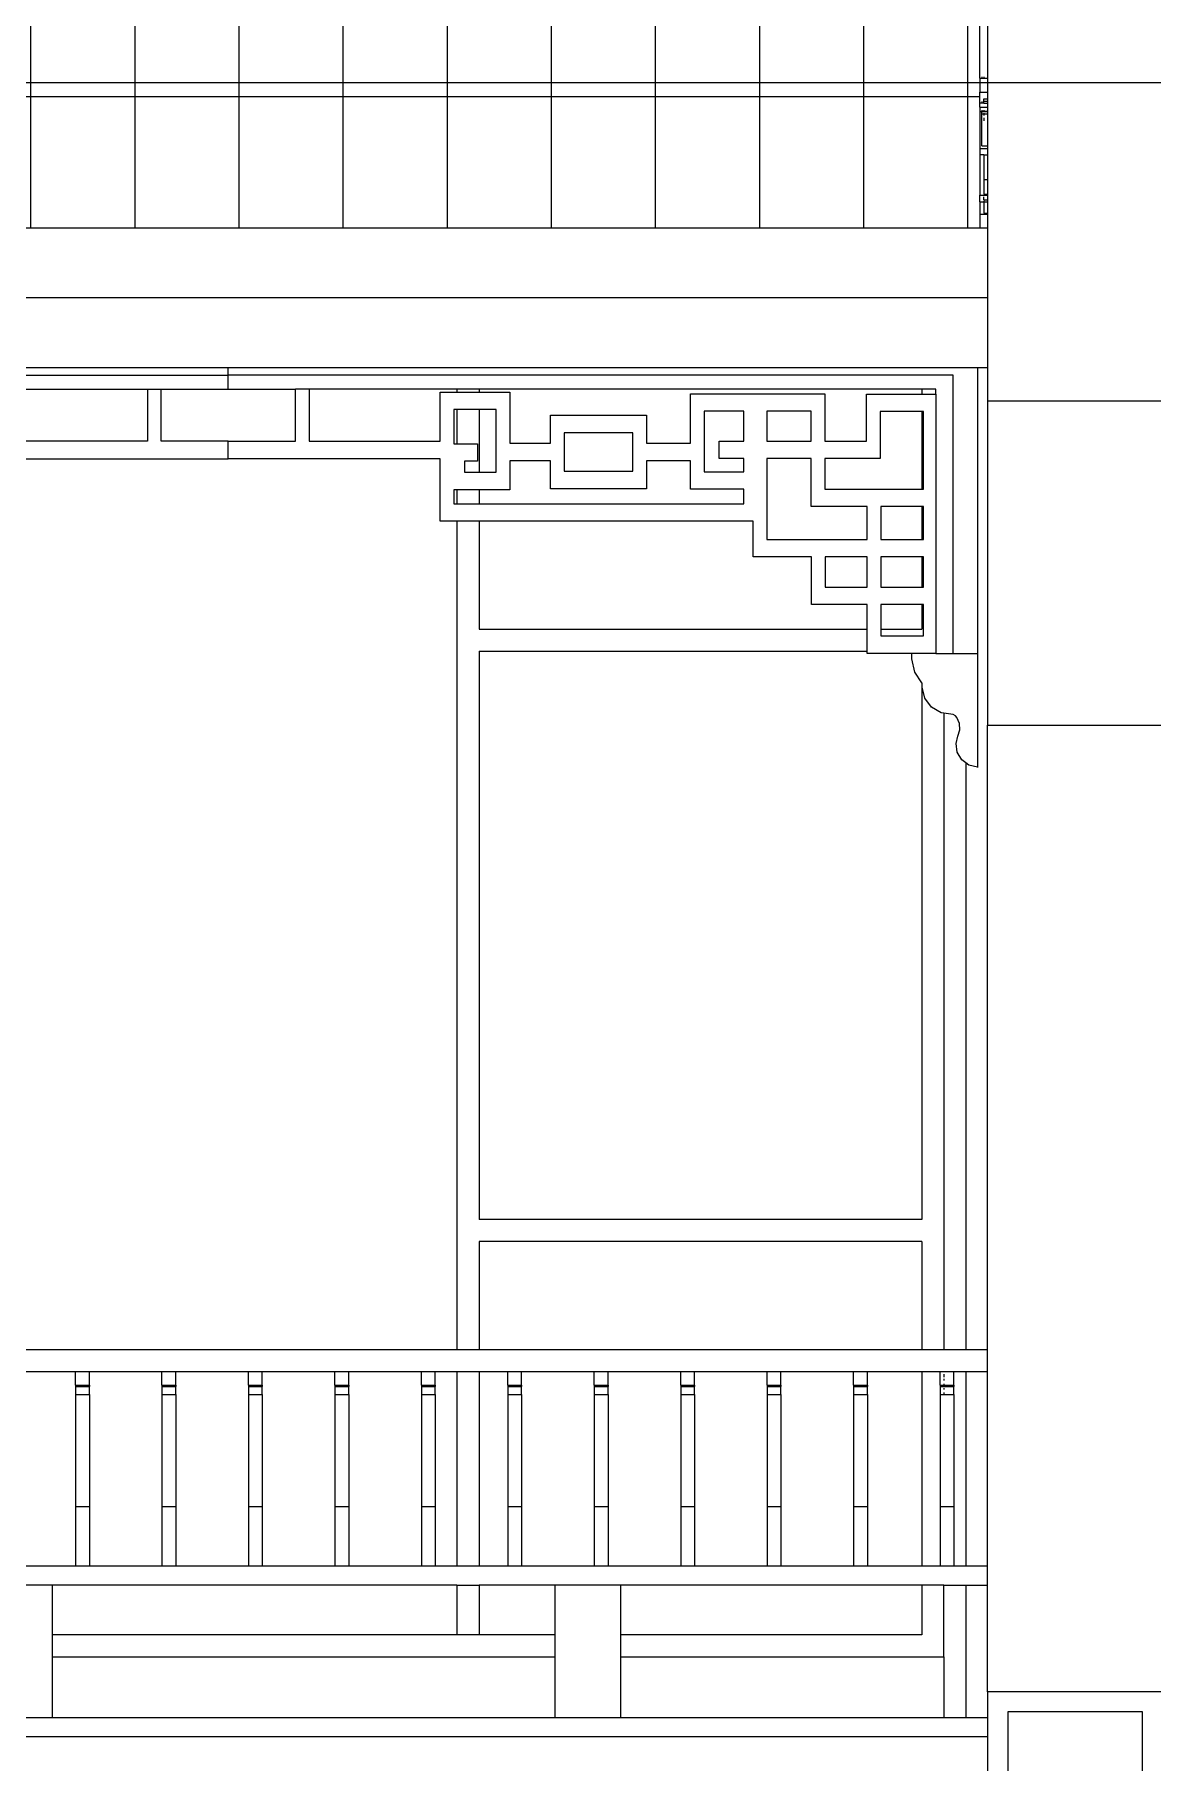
# Model space of a CAD drawing. Extents: x -24961 to 905641, y -154323 to 635957.
# Drawn here: x 403448 to 406005, y -115513 to -111562 of the extents above; entities that cross this region are included whole.
import ezdxf

# ---------------------------------------------------------------- set-up
doc = ezdxf.new("R2010")
doc.units = 0
doc.header["$LTSCALE"] = 1000
doc.header["$MEASUREMENT"] = 0
for name, color, linetype in [('DOTE', 1, 'Continuous'), ('WALL', 9, 'Continuous'), ('窗', 154, 'Continuous')]:
    doc.layers.add(name, color=color, linetype=linetype)

msp = doc.modelspace()

# ---------------------------------------------------------------- hatches: boundary and pattern name
at = {"layer": 'WALL'}
h = msp.add_hatch(dxfattribs=at)
h.set_pattern_fill('ANSI31', color=251, scale=150, angle=45)
h.set_pattern_definition([(90, (255564.15, 453306.1), (-238.125, 4e-14), [])])
h.paths.add_polyline_path([(405628.2, -102780.8), (405628.2, -102691.8), (405628.2, -102642.8), (405628.2, -102579.1), (405628.2, -102504.8), (405628.2, -102424.5), (405628.2, -102337.4), (405628.2, -102284.9), (405578.2, -102284.9), (405321.7, -102284.9), (405171.7, -102284.9), (404915.2, -102284.9), (404765.2, -102284.9), (404508.7, -102284.9), (404358.7, -102284.9), (404102.2, -102284.9), (403952.2, -102284.9), (403695.6, -102284.9), (403545.6, -102284.9), (403289.1, -102284.9), (403139.1, -102284.9), (402882.6, -102284.9), (402732.6, -102284.9), (402476.1, -102284.9), (402326.1, -102284.9), (402069.5, -102284.9), (401919.5, -102284.9), (401663, -102284.9), (401513, -102284.9), (401256.5, -102284.9), (401106.5, -102284.9), (400850, -102284.9), (400700, -102284.9), (400443.5, -102284.9), (400293.5, -102284.9), (400036.9, -102284.9), (399886.9, -102284.9), (399630.4, -102284.9), (399480.4, -102284.9), (399223.9, -102284.9), (399073.9, -102284.9), (398817.4, -102284.9), (398667.4, -102284.9), (398410.8, -102284.9), (398260.8, -102284.9), (398004.3, -102284.9), (397854.3, -102284.9), (397597.8, -102284.9), (397447.8, -102284.9), (397191.3, -102284.9), (397041.3, -102284.9), (396784.8, -102284.9), (396634.8, -102284.9), (396378.2, -102284.9), (396228.2, -102284.9), (396228.2, -102693.3), (396228.2, -102762.4), (396228.2, -102793.4), (396228.2, -102849.4), (396228.2, -102924.8), (396228.2, -103011.9), (396228.2, -103092.2), (396228.2, -103166.5), (396228.2, -103230.2), (396228.2, -103279.3), (396228.2, -103368.2), (396228.2, -103571.9), (405628.2, -103571.9)])
h.paths.add_polyline_path([(431128.2, -102780.8), (431128.2, -102691.8), (431128.2, -102642.8), (431128.2, -102579.1), (431128.2, -102504.8), (431128.2, -102424.5), (431128.2, -102337.4), (431128.2, -102284.5), (430978.2, -102284.5), (430629.2, -102284.5), (430479.2, -102284.5), (430130.2, -102284.5), (429980.2, -102284.5), (429631.2, -102284.5), (429481.2, -102284.5), (429132.2, -102284.5), (428982.2, -102284.5), (428633.2, -102284.5), (428483.2, -102284.5), (428134.2, -102284.5), (427984.2, -102284.5), (427635.2, -102284.5), (427485.2, -102284.5), (427136.2, -102284.5), (426986.2, -102284.5), (426637.2, -102284.5), (426487.2, -102284.5), (426138.2, -102284.5), (425988.2, -102284.5), (425639.2, -102284.5), (425489.2, -102284.5), (425140.2, -102284.5), (424990.2, -102284.5), (424641.2, -102284.5), (424491.2, -102284.5), (424142.2, -102284.5), (423992.2, -102284.5), (423643.2, -102284.5), (423493.2, -102284.5), (423144.2, -102284.5), (422994.2, -102284.5), (422645.2, -102284.5), (422495.2, -102284.5), (422146.2, -102284.5), (421996.2, -102284.5), (421647.2, -102284.5), (421497.2, -102284.5), (421148.2, -102284.5), (420998.2, -102284.5), (420649.2, -102284.5), (420499.2, -102284.5), (420150.2, -102284.5), (420000.2, -102284.5), (419651.2, -102284.5), (419501.2, -102284.5), (419152.2, -102284.5), (419002.2, -102284.5), (418653.2, -102284.5), (418503.2, -102284.5), (418154.2, -102284.5), (418004.2, -102284.5), (417655.2, -102284.5), (417505.2, -102284.5), (417156.2, -102284.5), (417006.2, -102284.5), (416657.2, -102284.5), (416507.2, -102284.5), (416158.2, -102284.5), (416008.2, -102284.5), (415659.2, -102284.5), (415509.2, -102284.5), (415160.2, -102284.5), (415010.2, -102284.5), (414661.2, -102284.5), (414511.2, -102284.5), (414162.2, -102284.5), (414012.2, -102284.5), (413663.2, -102284.5), (413513.2, -102284.5), (413164.2, -102284.5), (413014.2, -102284.5), (412665.2, -102284.5), (412515.2, -102284.5), (412166.2, -102284.5), (412016.2, -102284.5), (411667.2, -102284.5), (411517.2, -102284.5), (411168.2, -102284.5), (411018.2, -102284.5), (410669.2, -102284.5), (410519.2, -102284.5), (410170.2, -102284.5), (410020.2, -102284.5), (409671.2, -102284.5), (409521.2, -102284.5), (409172.2, -102284.5), (409022.2, -102284.5), (408673.2, -102284.5), (408523.2, -102284.5), (408174.2, -102284.5), (408024.2, -102284.5), (407675.2, -102284.5), (407525.2, -102284.5), (407176.2, -102284.5), (407026.2, -102284.5), (406677.2, -102284.5), (406527.2, -102284.5), (406178.2, -102284.5), (406028.2, -102284.5), (406028.2, -102337.4), (406028.2, -102424.5), (406028.2, -102504.8), (406028.2, -102579.1), (406028.2, -102642.8), (406028.2, -102691.8), (406028.2, -102780.8), (406028.2, -103335.4), (431128.2, -103335.4)])
h.paths.add_polyline_path([(437828.2, -103011.9), (437828.2, -102924.8), (437828.2, -102849.4), (437828.2, -102793.4), (437828.2, -102762.4), (437828.2, -102693.3), (437828.2, -102284.9), (437678.2, -102284.9), (437418.2, -102284.9), (437268.2, -102284.9), (437008.2, -102284.9), (436858.2, -102284.9), (436598.2, -102284.9), (436448.2, -102284.9), (436188.2, -102284.9), (436038.2, -102284.9), (435778.2, -102284.9), (435628.2, -102284.9), (435368.2, -102284.9), (435218.2, -102284.9), (434958.2, -102284.9), (434808.2, -102284.9), (434548.2, -102284.9), (434398.2, -102284.9), (434138.2, -102284.9), (433988.2, -102284.9), (433728.2, -102284.9), (433578.2, -102284.9), (433318.2, -102284.9), (433168.2, -102284.9), (432908.2, -102284.9), (432758.2, -102284.9), (432498.2, -102284.9), (432348.2, -102284.9), (432088.2, -102284.9), (431938.2, -102284.9), (431678.2, -102284.9), (431528.2, -102284.9), (431528.2, -102337.4), (431528.2, -102424.5), (431528.2, -102504.8), (431528.2, -102579.1), (431528.2, -102642.8), (431528.2, -102691.8), (431528.2, -102780.8), (431528.2, -103571.9), (437828.2, -103571.9), (437828.2, -103368.2), (437828.2, -103279.3), (437828.2, -103230.2), (437828.2, -103166.5), (437828.2, -103092.2)])
h.paths.add_polyline_path([(405610.6, -110854.4), (395817.7, -110854.4), (395722.7, -110854.4), (395712.3, -110859.6), (393422.4, -112004.5), (393688.7, -112004.5), (405610.6, -112004.5), (405610.6, -111973.2), (405610.6, -111944.4), (405610.6, -111836.8), (405610.6, -111738.4), (405610.6, -111718.8), (405610.6, -111694), (405610.6, -111662)])
h.paths.add_polyline_path([(438799.8, -111087.4), (438691.2, -111033.1), (431656.4, -111033.1), (431656.4, -111662), (431656.4, -111694), (431656.4, -111718.8), (431656.4, -111728.3), (431656.4, -111738.4), (431656.4, -111822.3), (431656.4, -111836.8), (431656.4, -111929), (431656.4, -111944.4), (431656.4, -111973.2), (431656.4, -112004.5), (440367.8, -112004.5), (440634, -112004.5)])

# ---------------------------------------------------------------- linework, layer by layer
for p, q in [((405610.6, -111662), (405610.6, -110854.4)), ((405628.2, -111073.8), (405628.2, -111662)), ((405610.6, -111662), (405614.6, -111662)), ((405610.6, -111662), (405610.6, -111694)), ((405614.6, -111658.7), (405614.6, -111662)), ((405614.6, -111662), (405619.4, -111662)), ((405619.4, -111658.7), (405619.4, -111662)), ((405619.4, -111662), (405628.2, -111662)), ((405628.2, -111662), (405628.2, -111694)), ((405610.6, -111694), (405628.2, -111694)), ((405610.6, -111718.8), (405610.6, -111694)), ((405628.2, -111694), (405628.2, -111709.1)), ((405610.6, -111704.5), (399038.7, -111704.5)), ((405614.6, -111718.8), (405610.6, -111718.8)), ((405610.6, -111728.3), (405610.6, -111718.8)), ((405610.6, -111728.3), (405628.2, -111728.3)), ((405610.6, -111728.3), (405610.6, -111738.4)), ((405610.6, -111738.4), (405614.6, -111738.4)), ((405610.6, -111738.4), (405610.6, -111822.3)), ((405614.6, -111715.2), (405614.6, -111718.8)), ((405619.4, -111718.8), (405614.6, -111718.8)), ((405614.6, -111735), (405614.6, -111737.5)), ((405614.6, -111737.5), (405619.4, -111737.5)), ((405614.6, -111738.4), (405614.6, -111737.5)), ((405614.6, -111738.4), (405628.2, -111738.4)), ((405614.6, -111743.3), (405614.6, -111738.4)), ((405614.6, -111743.3), (405619.4, -111743.3)), ((405614.6, -111816.7), (405614.6, -111743.3)), ((405619.4, -111714.5), (405619.4, -111709.1)), ((405619.4, -111709.1), (405628.2, -111709.1)), ((405619.4, -111714.5), (405628.2, -111714.5)), ((405619.4, -111718.8), (405619.4, -111714.5)), ((405619.4, -111718.8), (405628.2, -111718.8)), ((405619.4, -111735), (405619.4, -111737.5)), ((405619.4, -111737.5), (405628.2, -111737.5)), ((405619.4, -111741.7), (405619.4, -111743.3)), ((405619.4, -111743.3), (405619.4, -111746.9)), ((405619.4, -111743.3), (405628.2, -111743.3)), ((405628.2, -111709.1), (405628.2, -111714.5)), ((405628.2, -111714.5), (405628.2, -111718.8)), ((405628.2, -111718.8), (405628.2, -111728.3)), ((405628.2, -111728.3), (405628.2, -111737.5)), ((405628.2, -111737.5), (405628.2, -111738.4)), ((405628.2, -111738.4), (405628.2, -111743.3)), ((405628.2, -111743.3), (405628.2, -111816.7)), ((405619.4, -111752.9), (405619.4, -111759.7)), ((405610.6, -111822.3), (405610.6, -111836.8)), ((405610.6, -111822.3), (405628.2, -111822.3)), ((405614.6, -111816.7), (405628.2, -111816.7)), ((405628.2, -111816.7), (405628.2, -111822.3)), ((405628.2, -111822.3), (405628.2, -111836.8)), ((405619.4, -111836.8), (405610.6, -111836.8)), ((405610.6, -111836.8), (405610.6, -111929)), ((405619.4, -111836.8), (405628.2, -111836.8)), ((405619.4, -111836.8), (405619.4, -111893.7)), ((405628.2, -111836.8), (405628.2, -111893.7)), ((405619.4, -111893.7), (405628.2, -111893.7)), ((405619.4, -111893.7), (405619.4, -111926.9)), ((405628.2, -111893.7), (405628.2, -111926.9)), ((405610.6, -111929), (405619.4, -111929)), ((405610.6, -111944.4), (405610.6, -111929)), ((405619.4, -111926.9), (405628.2, -111926.9)), ((405619.4, -111931), (405619.4, -111929)), ((405619.4, -111929), (405628.2, -111929)), ((405619.4, -111940.1), (405619.4, -111933.2)), ((405619.4, -111940.1), (405628.2, -111940.1)), ((405619.4, -111940.1), (405619.4, -111940.2)), ((405628.2, -111926.9), (405628.2, -111929)), ((405628.2, -111929), (405628.2, -111940.1)), ((405628.2, -111940.1), (405628.2, -111944.4)), ((405610.6, -111944.4), (405610.6, -111944.4)), ((405610.6, -111944.4), (405619.4, -111944.4)), ((405610.6, -111944.4), (405619.4, -111944.4)), ((405610.6, -111944.4), (405610.6, -111973.2)), ((405610.6, -111973.2), (405610.6, -112004.5)), ((405610.6, -111973.2), (405628.2, -111973.2)), ((405619.4, -111942), (405619.4, -111944.4)), ((405619.4, -111944.4), (405628.2, -111944.4)), ((405619.4, -111944.4), (405628.2, -111944.4)), ((405619.4, -111944.4), (405619.4, -111944.4)), ((405619.4, -111944.4), (405619.4, -111970.3)), ((405619.4, -111970.3), (405628.2, -111970.3)), ((405628.2, -111944.4), (405628.2, -111944.4)), ((405628.2, -111944.4), (405628.2, -111970.3)), ((405628.2, -111970.3), (405628.2, -111973.2)), ((405628.2, -111973.2), (405628.2, -112004.5)), ((405610.6, -112004.5), (393688.7, -112004.5)), ((405628.2, -112004.5), (405610.6, -112004.5)), ((405628.2, -112004.5), (405628.2, -112164.5)), ((405628.2, -112164.5), (393688.7, -112164.5)), ((405628.2, -112164.5), (405628.2, -112324.5)), ((403891.2, -112324.5), (402130, -112324.5)), ((403891.2, -112340.8), (403891.2, -112324.5)), ((405605.3, -112324.5), (403891.2, -112324.5)), ((405605.3, -112324.5), (405605.3, -112977.5)), ((405628.2, -112324.5), (405605.3, -112324.5)), ((405628.2, -112324.5), (405628.2, -112399.8)), ((402233.1, -112340.8), (403891.2, -112340.8)), ((402667.3, -112372.8), (403706.4, -112372.8)), ((403706.4, -112372.8), (403706.4, -112492)), ((403706.4, -112372.8), (403737.5, -112372.8)), ((403737.5, -112492), (403737.5, -112372.8)), ((403737.5, -112372.8), (403891.2, -112372.8)), ((405549.3, -112340.8), (403891.2, -112340.8)), ((403891.2, -112372.8), (403891.2, -112340.8)), ((403891.2, -112372.8), (404044.9, -112372.8)), ((404044.9, -112492), (404044.9, -112372.8)), ((404076, -112372.8), (404044.9, -112372.8)), ((404076, -112372.8), (404076, -112492)), ((404414.2, -112372.8), (404076, -112372.8)), ((404414.2, -112372.8), (404414.2, -112379.7)), ((404464.9, -112372.8), (404414.2, -112372.8)), ((404464.9, -112372.8), (404464.9, -112379.7)), ((405477.6, -112372.8), (404464.9, -112372.8)), ((405477.6, -112372.8), (405477.6, -112384.3)), ((405509.6, -112372.8), (405477.6, -112372.8)), ((405509.6, -112384.3), (405509.6, -112372.8)), ((405549.3, -112977.5), (405549.3, -112340.8)), ((404375.9, -112492), (404375.9, -112379.7)), ((404375.9, -112379.7), (404414.2, -112379.7)), ((404414.2, -112379.7), (404464.9, -112379.7)), ((404464.9, -112379.7), (404535.1, -112379.7)), ((404535.1, -112379.7), (404535.1, -112496.6)), ((404948.9, -112383.4), (405255.6, -112383.4)), ((404948.9, -112496.6), (404948.9, -112383.4)), ((405255.6, -112383.4), (405255.6, -112491.7)), ((405351.4, -112491.7), (405351.4, -112384.3)), ((405351.4, -112384.3), (405477.6, -112384.3)), ((405477.6, -112384.3), (405509.6, -112384.3)), ((405509.6, -112384.3), (405509.6, -112977.5)), ((405628.2, -112399.8), (406028.2, -112399.8)), ((405628.2, -112399.8), (405628.2, -113141.2)), ((404407, -112419.7), (404407, -112498)), ((404414.2, -112419.7), (404407, -112419.7)), ((404414.2, -112419.7), (404414.2, -112498)), ((404464.9, -112419.7), (404414.2, -112419.7)), ((404464.9, -112419.7), (404464.9, -112563)), ((404504, -112419.7), (404464.9, -112419.7)), ((404504, -112563), (404504, -112419.7)), ((404628.7, -112432.5), (404848.1, -112432.5)), ((404628.7, -112496.6), (404628.7, -112432.5)), ((404848.1, -112432.5), (404848.1, -112496.6)), ((404980, -112423.4), (404980, -112561.9)), ((405070.9, -112423.4), (404980, -112423.4)), ((405070.9, -112491.7), (405070.9, -112423.4)), ((405123.3, -112423.4), (405123.3, -112491.7)), ((405224.5, -112423.4), (405123.3, -112423.4)), ((405224.5, -112491.7), (405224.5, -112423.4)), ((405382.5, -112424.3), (405382.5, -112531.7)), ((405477.6, -112424.3), (405382.5, -112424.3)), ((405477.6, -112424.3), (405477.6, -112601.5)), ((405481.4, -112424.3), (405477.6, -112424.3)), ((405481.4, -112601.5), (405481.4, -112424.3)), ((403706.4, -112492), (403406.5, -112492)), ((403891.2, -112492), (403737.5, -112492)), ((403891.2, -112532), (403891.2, -112492)), ((403891.2, -112492), (404044.9, -112492)), ((404076, -112492), (404375.9, -112492)), ((404659.8, -112472.5), (404659.8, -112560.8)), ((404817, -112472.5), (404659.8, -112472.5)), ((404817, -112560.8), (404817, -112472.5)), ((405014.4, -112491.7), (405070.9, -112491.7)), ((405014.4, -112531.7), (405014.4, -112491.7)), ((405123.3, -112491.7), (405224.5, -112491.7)), ((405255.6, -112491.7), (405351.4, -112491.7)), ((403406.5, -112532), (403891.2, -112532)), ((404375.9, -112532), (403891.2, -112532)), ((404375.9, -112674.9), (404375.9, -112532)), ((404407, -112498), (404414.2, -112498)), ((404414.2, -112498), (404461.5, -112498)), ((404461.5, -112498), (404461.5, -112538)), ((404535.1, -112496.6), (404628.7, -112496.6)), ((404848.1, -112496.6), (404948.9, -112496.6)), ((405070.9, -112531.7), (405014.4, -112531.7)), ((405070.9, -112561.9), (405070.9, -112531.7)), ((405123.3, -112531.7), (405123.3, -112716.5)), ((405224.5, -112531.7), (405123.3, -112531.7)), ((405224.5, -112641.5), (405224.5, -112531.7)), ((405255.6, -112531.7), (405255.6, -112601.5)), ((405382.5, -112531.7), (405255.6, -112531.7)), ((404431.7, -112538), (404431.7, -112563)), ((404461.5, -112538), (404431.7, -112538)), ((404431.7, -112563), (404464.9, -112563)), ((404464.9, -112563), (404504, -112563)), ((404535.1, -112536.6), (404535.1, -112603)), ((404628.7, -112536.6), (404535.1, -112536.6)), ((404628.7, -112600.8), (404628.7, -112536.6)), ((404659.8, -112560.8), (404817, -112560.8)), ((404848.1, -112536.6), (404848.1, -112600.8)), ((404948.9, -112536.6), (404848.1, -112536.6)), ((404948.9, -112601.9), (404948.9, -112536.6)), ((404980, -112561.9), (405070.9, -112561.9)), ((404407, -112603), (404407, -112634.9)), ((404414.2, -112603), (404407, -112603)), ((404414.2, -112603), (404414.2, -112634.9)), ((404464.9, -112603), (404414.2, -112603)), ((404464.9, -112603), (404464.9, -112634.9)), ((404535.1, -112603), (404464.9, -112603)), ((404848.1, -112600.8), (404628.7, -112600.8)), ((405070.9, -112601.9), (404948.9, -112601.9)), ((405070.9, -112634.9), (405070.9, -112601.9)), ((405255.6, -112601.5), (405477.6, -112601.5)), ((405477.6, -112601.5), (405481.4, -112601.5)), ((404407, -112634.9), (404414.2, -112634.9)), ((404414.2, -112634.9), (404464.9, -112634.9)), ((404464.9, -112634.9), (405070.9, -112634.9)), ((405353, -112641.5), (405224.5, -112641.5)), ((405353, -112716.5), (405353, -112641.5)), ((405384.1, -112641.5), (405384.1, -112716.5)), ((405477.6, -112641.5), (405384.1, -112641.5)), ((405477.6, -112641.5), (405477.6, -112716.5)), ((405481.4, -112641.5), (405477.6, -112641.5)), ((405481.4, -112716.5), (405481.4, -112641.5)), ((404414.2, -112674.9), (404375.9, -112674.9)), ((404464.9, -112674.9), (404414.2, -112674.9)), ((405092.2, -112674.9), (404464.9, -112674.9)), ((405092.2, -112756.5), (405092.2, -112674.9)), ((405123.3, -112716.5), (405353, -112716.5)), ((405384.1, -112716.5), (405477.6, -112716.5)), ((405477.6, -112716.5), (405481.4, -112716.5)), ((405225.3, -112756.5), (405092.2, -112756.5)), ((405225.3, -112865.7), (405225.3, -112756.5)), ((405256.4, -112756.5), (405256.4, -112825.7)), ((405353, -112756.5), (405256.4, -112756.5)), ((405353, -112825.7), (405353, -112756.5)), ((405384.1, -112756.5), (405384.1, -112825.7)), ((405477.6, -112756.5), (405384.1, -112756.5)), ((405477.6, -112756.5), (405477.6, -112825.7)), ((405481.4, -112756.5), (405477.6, -112756.5)), ((405481.4, -112825.7), (405481.4, -112756.5)), ((405256.4, -112825.7), (405353, -112825.7)), ((405384.1, -112825.7), (405477.6, -112825.7)), ((405477.6, -112825.7), (405481.4, -112825.7)), ((405353, -112865.7), (405225.3, -112865.7)), ((405353, -112921.9), (405353, -112865.7)), ((405384.1, -112865.7), (405384.1, -112921.9)), ((405477.6, -112865.7), (405384.1, -112865.7)), ((405477.6, -112865.7), (405477.6, -112921.9)), ((405481.4, -112865.7), (405477.6, -112865.7)), ((405481.4, -112936.9), (405481.4, -112865.7)), ((405353, -112971.9), (405353, -112921.9)), ((405384.1, -112921.9), (405477.6, -112921.9)), ((405384.1, -112921.9), (405384.1, -112936.9)), ((405384.1, -112936.9), (405481.4, -112936.9)), ((405353, -112977.5), (405353, -112971.9)), ((405454.7, -112977.5), (405353, -112977.5)), ((405454.5, -112989.9), (405454.7, -112977.5)), ((405461.5, -113020.2), (405454.5, -112989.9)), ((405509.6, -112977.5), (405454.7, -112977.5)), ((405509.6, -112977.5), (405549.3, -112977.5)), ((405549.3, -112977.5), (405605.3, -112977.5)), ((405605.3, -112977.5), (405605.3, -113237.7)), ((405477.6, -113044.9), (405461.5, -113020.2)), ((405478.4, -113046.1), (405477.6, -113044.9)), ((405478.3, -113054.7), (405478.4, -113046.1)), ((405484.7, -113079.5), (405478.3, -113054.7)), ((405500, -113100), (405484.7, -113079.5)), ((405522, -113113), (405500, -113100)), ((405528.2, -113114), (405522, -113113)), ((405549.1, -113117.3), (405528.2, -113114)), ((405554.6, -113120), (405549.1, -113117.3)), ((405557.8, -113123.8), (405554.6, -113120)), ((405564.2, -113137.4), (405557.8, -113123.8)), ((405559.7, -113166.5), (405564.9, -113152.4)), ((405564.9, -113152.4), (405564.2, -113137.4)), ((405628.2, -113141.2), (406028.2, -113141.2)), ((405628.2, -114570), (405628.2, -113141.2)), ((405555.9, -113183.1), (405559.7, -113166.5)), ((405558.8, -113203.3), (405555.9, -113183.1)), ((405569.2, -113220.8), (405558.8, -113203.3)), ((405578.2, -113227.5), (405569.2, -113220.8)), ((405578.2, -113227.5), (405578.2, -114570)), ((405585.5, -113232.9), (405578.2, -113227.5)), ((405605.3, -113237.7), (405585.5, -113232.9)), ((405605.3, -113237.7), (405605.3, -113238.3)), ((404414.2, -114570), (402667.3, -114570)), ((404464.9, -114570), (404414.2, -114570)), ((405477.6, -114570), (404464.9, -114570)), ((405528.2, -114570), (405477.6, -114570)), ((405578.2, -114570), (405528.2, -114570)), ((405628.2, -114570), (405578.2, -114570)), ((405628.2, -114619.7), (405628.2, -114570)), ((403375.7, -114619.7), (403541.9, -114619.7)), ((403541.9, -114619.7), (403573.5, -114619.7)), ((403541.9, -114650.4), (403541.9, -114619.7)), ((403573.5, -114619.7), (403739.6, -114619.7)), ((403573.5, -114650.4), (403573.5, -114619.7)), ((403739.6, -114619.7), (403771.2, -114619.7)), ((403739.6, -114650.4), (403739.6, -114619.7)), ((403771.2, -114619.7), (403937.4, -114619.7)), ((403771.2, -114650.4), (403771.2, -114619.7)), ((403937.4, -114619.7), (403969, -114619.7)), ((403937.4, -114650.4), (403937.4, -114619.7)), ((403969, -114619.7), (404135.1, -114619.7)), ((403969, -114650.4), (403969, -114619.7)), ((404135.1, -114619.7), (404166.7, -114619.7)), ((404135.1, -114650.4), (404135.1, -114619.7)), ((404166.7, -114619.7), (404332.9, -114619.7)), ((404166.7, -114650.4), (404166.7, -114619.7)), ((404332.9, -114619.7), (404364.5, -114619.7)), ((404332.9, -114650.4), (404332.9, -114619.7)), ((404364.5, -114619.7), (404414.2, -114619.7)), ((404364.5, -114650.4), (404364.5, -114619.7)), ((404414.2, -114619.7), (404414.2, -115064.5)), ((404414.2, -114619.7), (404464.9, -114619.7)), ((404464.9, -114619.7), (404464.9, -115064.5)), ((404464.9, -114619.7), (404530.6, -114619.7)), ((404530.6, -114619.7), (404562.2, -114619.7)), ((404530.6, -114650.4), (404530.6, -114619.7)), ((404562.2, -114619.7), (404728.4, -114619.7)), ((404562.2, -114650.4), (404562.2, -114619.7)), ((404728.4, -114619.7), (404760, -114619.7)), ((404728.4, -114650.4), (404728.4, -114619.7)), ((404760, -114619.7), (404926.1, -114619.7)), ((404760, -114650.4), (404760, -114619.7)), ((404926.1, -114619.7), (404957.8, -114619.7)), ((404926.1, -114650.4), (404926.1, -114619.7)), ((404957.8, -114619.7), (405123.9, -114619.7)), ((404957.8, -114650.4), (404957.8, -114619.7)), ((405123.9, -114619.7), (405155.5, -114619.7)), ((405123.9, -114650.4), (405123.9, -114619.7)), ((405155.5, -114619.7), (405321.6, -114619.7)), ((405155.5, -114650.4), (405155.5, -114619.7)), ((405321.6, -114619.7), (405353.3, -114619.7)), ((405321.6, -114650.4), (405321.6, -114619.7)), ((405353.3, -114619.7), (405477.6, -114619.7)), ((405353.3, -114650.4), (405353.3, -114619.7)), ((405477.6, -114619.7), (405477.6, -115064.5)), ((405477.6, -114619.7), (405519.4, -114619.7)), ((405519.4, -114619.7), (405528.2, -114619.7)), ((405519.4, -114650.4), (405519.4, -114619.7)), ((405528.2, -114619.7), (405528.2, -114621.3)), ((405528.2, -114619.7), (405551, -114619.7)), ((405528.2, -114625.8), (405528.2, -114632.5)), ((405551, -114619.7), (405578.2, -114619.7)), ((405551, -114650.4), (405551, -114619.7)), ((405578.2, -114619.7), (405578.2, -115064.5)), ((405578.2, -114619.7), (405628.2, -114619.7)), ((405628.2, -115064.5), (405628.2, -114619.7)), ((403541.9, -114650.4), (403573.5, -114650.4)), ((403541.9, -114650.4), (403541.9, -114654)), ((403541.9, -114654), (403573.5, -114654)), ((403541.9, -114654), (403541.9, -114671.7)), ((403573.5, -114650.4), (403573.5, -114654)), ((403573.5, -114671.7), (403573.5, -114654)), ((403739.6, -114650.4), (403771.2, -114650.4)), ((403739.6, -114650.4), (403739.6, -114654)), ((403739.6, -114654), (403771.2, -114654)), ((403739.6, -114654), (403739.6, -114671.7)), ((403771.2, -114650.4), (403771.2, -114654)), ((403771.2, -114671.7), (403771.2, -114654)), ((403937.4, -114650.4), (403969, -114650.4)), ((403937.4, -114650.4), (403937.4, -114654)), ((403937.4, -114654), (403969, -114654)), ((403937.4, -114654), (403937.4, -114671.7)), ((403969, -114650.4), (403969, -114654)), ((403969, -114671.7), (403969, -114654)), ((404135.1, -114650.4), (404166.7, -114650.4)), ((404135.1, -114650.4), (404135.1, -114654)), ((404135.1, -114654), (404166.7, -114654)), ((404135.1, -114654), (404135.1, -114671.7)), ((404166.7, -114650.4), (404166.7, -114654)), ((404166.7, -114671.7), (404166.7, -114654)), ((404332.9, -114650.4), (404364.5, -114650.4)), ((404332.9, -114650.4), (404332.9, -114654)), ((404332.9, -114654), (404364.5, -114654)), ((404332.9, -114654), (404332.9, -114671.7)), ((404364.5, -114650.4), (404364.5, -114654)), ((404364.5, -114671.7), (404364.5, -114654)), ((404530.6, -114650.4), (404562.2, -114650.4)), ((404530.6, -114650.4), (404530.6, -114654)), ((404530.6, -114654), (404562.2, -114654)), ((404530.6, -114654), (404530.6, -114671.7)), ((404562.2, -114650.4), (404562.2, -114654)), ((404562.2, -114671.7), (404562.2, -114654)), ((404728.4, -114650.4), (404760, -114650.4)), ((404728.4, -114650.4), (404728.4, -114654)), ((404728.4, -114654), (404760, -114654)), ((404728.4, -114654), (404728.4, -114671.7)), ((404760, -114650.4), (404760, -114654)), ((404760, -114671.7), (404760, -114654)), ((404926.1, -114650.4), (404957.8, -114650.4)), ((404926.1, -114650.4), (404926.1, -114654)), ((404926.1, -114654), (404957.8, -114654)), ((404926.1, -114654), (404926.1, -114671.7)), ((404957.8, -114650.4), (404957.8, -114654)), ((404957.8, -114671.7), (404957.8, -114654)), ((405123.9, -114650.4), (405155.5, -114650.4)), ((405123.9, -114650.4), (405123.9, -114654)), ((405123.9, -114654), (405155.5, -114654)), ((405123.9, -114654), (405123.9, -114671.7)), ((405155.5, -114650.4), (405155.5, -114654)), ((405155.5, -114671.7), (405155.5, -114654)), ((405321.6, -114650.4), (405353.3, -114650.4)), ((405321.6, -114650.4), (405321.6, -114654)), ((405321.6, -114654), (405353.3, -114654)), ((405321.6, -114654), (405321.6, -114671.7)), ((405353.3, -114650.4), (405353.3, -114654)), ((405353.3, -114671.7), (405353.3, -114654)), ((405519.4, -114650.4), (405528.2, -114650.4)), ((405519.4, -114650.4), (405519.4, -114654)), ((405519.4, -114654), (405528.2, -114654)), ((405519.4, -114654), (405519.4, -114671.7)), ((405528.2, -114636.4), (405528.2, -114640.3)), ((405528.2, -114647.9), (405528.2, -114650.4)), ((405528.2, -114650.4), (405528.2, -114651.2)), ((405528.2, -114650.4), (405551, -114650.4)), ((405528.2, -114654), (405528.2, -114654.7)), ((405528.2, -114654), (405551, -114654)), ((405528.2, -114657.3), (405528.2, -114660.3)), ((405528.2, -114667.6), (405528.2, -114671.7)), ((405551, -114650.4), (405551, -114654)), ((405551, -114671.7), (405551, -114654)), ((403541.9, -114671.7), (403573.5, -114671.7)), ((403541.9, -114671.7), (403541.9, -114928.1)), ((403573.5, -114671.7), (403573.5, -114928.1)), ((403739.6, -114671.7), (403771.2, -114671.7)), ((403739.6, -114671.7), (403739.6, -114928.1)), ((403771.2, -114671.7), (403771.2, -114928.1)), ((403937.4, -114671.7), (403969, -114671.7)), ((403937.4, -114671.7), (403937.4, -114928.1)), ((403969, -114671.7), (403969, -114928.1)), ((404135.1, -114671.7), (404166.7, -114671.7)), ((404135.1, -114671.7), (404135.1, -114928.1)), ((404166.7, -114671.7), (404166.7, -114928.1)), ((404332.9, -114671.7), (404364.5, -114671.7)), ((404332.9, -114671.7), (404332.9, -114928.1)), ((404364.5, -114671.7), (404364.5, -114928.1)), ((404530.6, -114671.7), (404562.2, -114671.7)), ((404530.6, -114671.7), (404530.6, -114928.1)), ((404562.2, -114671.7), (404562.2, -114928.1)), ((404728.4, -114671.7), (404760, -114671.7)), ((404728.4, -114671.7), (404728.4, -114928.1)), ((404760, -114671.7), (404760, -114928.1)), ((404926.1, -114671.7), (404957.8, -114671.7)), ((404926.1, -114671.7), (404926.1, -114928.1)), ((404957.8, -114671.7), (404957.8, -114928.1)), ((405123.9, -114671.7), (405155.5, -114671.7)), ((405123.9, -114671.7), (405123.9, -114928.1)), ((405155.5, -114671.7), (405155.5, -114928.1)), ((405321.6, -114671.7), (405353.3, -114671.7)), ((405321.6, -114671.7), (405321.6, -114928.1)), ((405353.3, -114671.7), (405353.3, -114928.1)), ((405519.4, -114671.7), (405528.2, -114671.7)), ((405519.4, -114671.7), (405519.4, -114928.1)), ((405528.2, -114671.7), (405551, -114671.7)), ((405551, -114671.7), (405551, -114928.1)), ((403541.9, -114928.1), (403573.5, -114928.1)), ((403541.9, -114928.1), (403541.9, -115064.5)), ((403573.5, -114928.1), (403573.5, -115064.5)), ((403739.6, -114928.1), (403771.2, -114928.1)), ((403739.6, -114928.1), (403739.6, -115064.5)), ((403771.2, -114928.1), (403771.2, -115064.5)), ((403937.4, -114928.1), (403969, -114928.1)), ((403937.4, -114928.1), (403937.4, -115064.5)), ((403969, -114928.1), (403969, -115064.5)), ((404135.1, -114928.1), (404166.7, -114928.1)), ((404135.1, -114928.1), (404135.1, -115064.5)), ((404166.7, -114928.1), (404166.7, -115064.5)), ((404332.9, -114928.1), (404364.5, -114928.1)), ((404332.9, -114928.1), (404332.9, -115064.5)), ((404364.5, -114928.1), (404364.5, -115064.5)), ((404530.6, -114928.1), (404562.2, -114928.1)), ((404530.6, -114928.1), (404530.6, -115064.5)), ((404562.2, -114928.1), (404562.2, -115064.5)), ((404728.4, -114928.1), (404760, -114928.1)), ((404728.4, -114928.1), (404728.4, -115064.5)), ((404760, -114928.1), (404760, -115064.5)), ((404926.1, -114928.1), (404957.8, -114928.1)), ((404926.1, -114928.1), (404926.1, -115064.5)), ((404957.8, -114928.1), (404957.8, -115064.5)), ((405123.9, -114928.1), (405155.5, -114928.1)), ((405123.9, -114928.1), (405123.9, -115064.5)), ((405155.5, -114928.1), (405155.5, -115064.5)), ((405321.6, -114928.1), (405353.3, -114928.1)), ((405321.6, -114928.1), (405321.6, -115064.5)), ((405353.3, -114928.1), (405353.3, -115064.5)), ((405519.4, -114928.1), (405551, -114928.1)), ((405519.4, -114928.1), (405519.4, -115064.5)), ((405551, -114928.1), (405551, -115064.5)), ((403541.9, -115064.5), (403375.7, -115064.5)), ((403573.5, -115064.5), (403541.9, -115064.5)), ((403739.6, -115064.5), (403573.5, -115064.5)), ((403771.2, -115064.5), (403739.6, -115064.5)), ((403937.4, -115064.5), (403771.2, -115064.5)), ((403969, -115064.5), (403937.4, -115064.5)), ((404135.1, -115064.5), (403969, -115064.5)), ((404166.7, -115064.5), (404135.1, -115064.5)), ((404332.9, -115064.5), (404166.7, -115064.5)), ((404364.5, -115064.5), (404332.9, -115064.5)), ((404414.2, -115064.5), (404364.5, -115064.5)), ((404464.9, -115064.5), (404414.2, -115064.5)), ((404530.6, -115064.5), (404464.9, -115064.5)), ((404562.2, -115064.5), (404530.6, -115064.5)), ((404728.4, -115064.5), (404562.2, -115064.5)), ((404760, -115064.5), (404728.4, -115064.5)), ((404926.1, -115064.5), (404760, -115064.5)), ((404957.8, -115064.5), (404926.1, -115064.5)), ((405123.9, -115064.5), (404957.8, -115064.5)), ((405155.5, -115064.5), (405123.9, -115064.5)), ((405321.6, -115064.5), (405155.5, -115064.5)), ((405353.3, -115064.5), (405321.6, -115064.5)), ((405477.6, -115064.5), (405353.3, -115064.5)), ((405519.4, -115064.5), (405477.6, -115064.5)), ((405528.2, -115064.5), (405519.4, -115064.5)), ((405528.2, -115063.9), (405528.2, -115064.5)), ((405551, -115064.5), (405528.2, -115064.5)), ((405578.2, -115064.5), (405551, -115064.5)), ((405628.2, -115064.5), (405578.2, -115064.5)), ((405628.2, -115108.2), (405628.2, -115064.5)), ((403489.1, -115108.2), (403339.1, -115108.2)), ((403489.1, -115221.9), (403489.1, -115108.2)), ((404414.2, -115108.2), (403489.1, -115108.2)), ((404414.2, -115108.2), (404414.2, -115221.9)), ((404414.2, -115108.2), (404464.9, -115108.2)), ((404464.9, -115108.2), (404464.9, -115221.9)), ((404639.1, -115108.2), (404464.9, -115108.2)), ((404639.1, -115221.9), (404639.1, -115108.2)), ((404789.1, -115108.2), (404639.1, -115108.2)), ((404789.1, -115221.9), (404789.1, -115108.2)), ((405477.6, -115108.2), (404789.1, -115108.2)), ((405477.6, -115108.2), (405477.6, -115221.9)), ((405528.2, -115108.2), (405477.6, -115108.2)), ((405528.2, -115271.9), (405528.2, -115108.2)), ((405528.2, -115108.2), (405578.2, -115108.2)), ((405578.2, -115108.2), (405578.2, -115411.3)), ((405578.2, -115108.2), (405628.2, -115108.2)), ((405628.2, -115351.8), (405628.2, -115108.2)), ((404414.2, -115221.9), (403489.1, -115221.9)), ((403489.1, -115271.9), (403489.1, -115221.9)), ((404464.9, -115221.9), (404414.2, -115221.9)), ((404639.1, -115221.9), (404464.9, -115221.9)), ((404639.1, -115271.9), (404639.1, -115221.9)), ((405477.6, -115221.9), (404789.1, -115221.9)), ((404789.1, -115271.9), (404789.1, -115221.9)), ((403489.1, -115271.9), (404639.1, -115271.9)), ((403489.1, -115411.3), (403489.1, -115271.9)), ((404639.1, -115411.3), (404639.1, -115271.9)), ((404789.1, -115271.9), (405528.2, -115271.9)), ((404789.1, -115411.3), (404789.1, -115271.9)), ((405528.2, -115271.9), (405528.2, -115411.3)), ((406028.2, -115351.8), (405628.2, -115351.8)), ((405628.2, -115351.8), (405628.2, -115411.3)), ((403489.1, -115411.3), (403339.1, -115411.3)), ((404639.1, -115411.3), (403489.1, -115411.3)), ((404789.1, -115411.3), (404639.1, -115411.3)), ((405528.2, -115411.3), (404789.1, -115411.3)), ((405578.2, -115411.3), (405528.2, -115411.3)), ((405628.2, -115411.3), (405578.2, -115411.3)), ((405628.2, -115411.3), (405628.2, -115455)), ((405982.2, -115397.8), (405674.3, -115397.8)), ((405674.3, -115397.8), (405674.3, -116013.5)), ((405982.2, -116013.5), (405982.2, -115397.8)), ((405628.2, -115455), (394229, -115455)), ((405628.2, -115455), (405628.2, -115571.9))]:
    msp.add_line(p, q)
at = {"layer": 'DOTE'}
msp.add_line((392103, -111671.9), (443041.3, -111671.9), dxfattribs=at)
at = {"layer": '窗'}
for p, q in [((404414.2, -112674.9), (404414.2, -114570)), ((404464.9, -112674.9), (404464.9, -112921.9)), ((404464.9, -112921.9), (405353, -112921.9)), ((404464.9, -112971.9), (405353, -112971.9)), ((404464.9, -112971.9), (404464.9, -114271.9)), ((405477.6, -113044.9), (405477.6, -114271.9)), ((405528.2, -113114), (405528.2, -114570)), ((405477.6, -114271.9), (404464.9, -114271.9)), ((405477.6, -114321.9), (404464.9, -114321.9)), ((404464.9, -114321.9), (404464.9, -114570)), ((405477.6, -114321.9), (405477.6, -114570))]:
    msp.add_line(p, q, dxfattribs=at)

doc.saveas('drawing.dxf')
